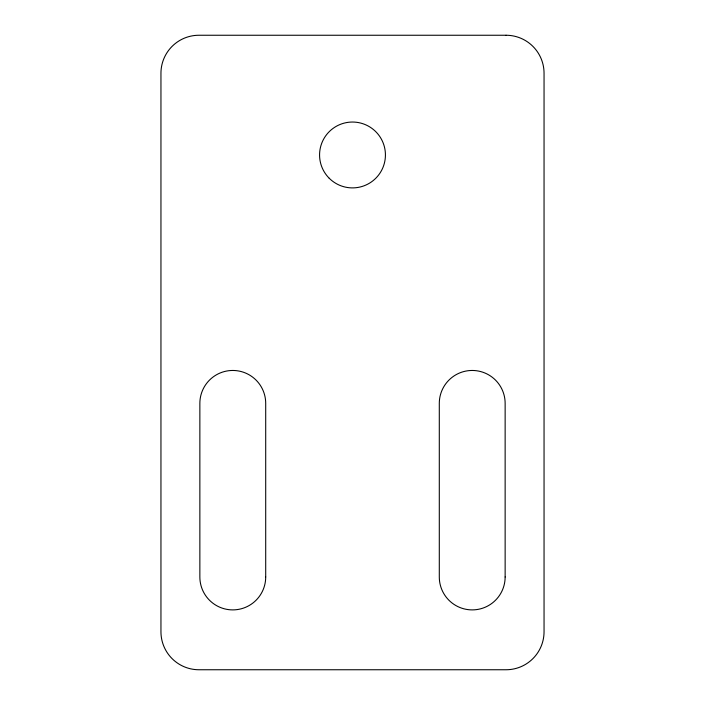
<?xml version="1.0" encoding="UTF-8"?>
<svg xmlns="http://www.w3.org/2000/svg" width="705" height="705" viewBox="0 0 705 705"><rect width="100%" height="100%" fill="white"/><g stroke="black" fill="none" stroke-linecap="round" stroke-linejoin="round"><path stroke-width="1.06" d="M506.04 35.25L198.96 35.25A38.008 38.008 0 0 0 160.951 73.258L160.951 631.742A38.008 38.008 0 0 0 198.96 669.75L506.04 669.75A38.008 38.008 0 0 0 544.048 631.742L544.048 73.258A38.008 38.008 0 0 0 506.04 35.25M505.141 576.972L505.141 403.383A32.923 32.923 0 0 0 472.218 370.46A32.923 32.923 0 0 0 439.294 403.383L439.294 576.972A32.923 32.923 0 0 0 472.218 609.895A32.923 32.923 0 0 0 505.141 576.972M265.706 576.972L265.706 403.383A32.923 32.923 0 0 0 232.782 370.46A32.923 32.923 0 0 0 199.859 403.383L199.859 576.972A32.923 32.923 0 0 0 232.782 609.895A32.923 32.923 0 0 0 265.706 576.972M329.217 178.25A32.923 32.923 0 0 0 384.304 163.489A32.923 32.923 0 0 0 343.978 123.163A32.923 32.923 0 0 0 329.217 178.25"/></g></svg>
